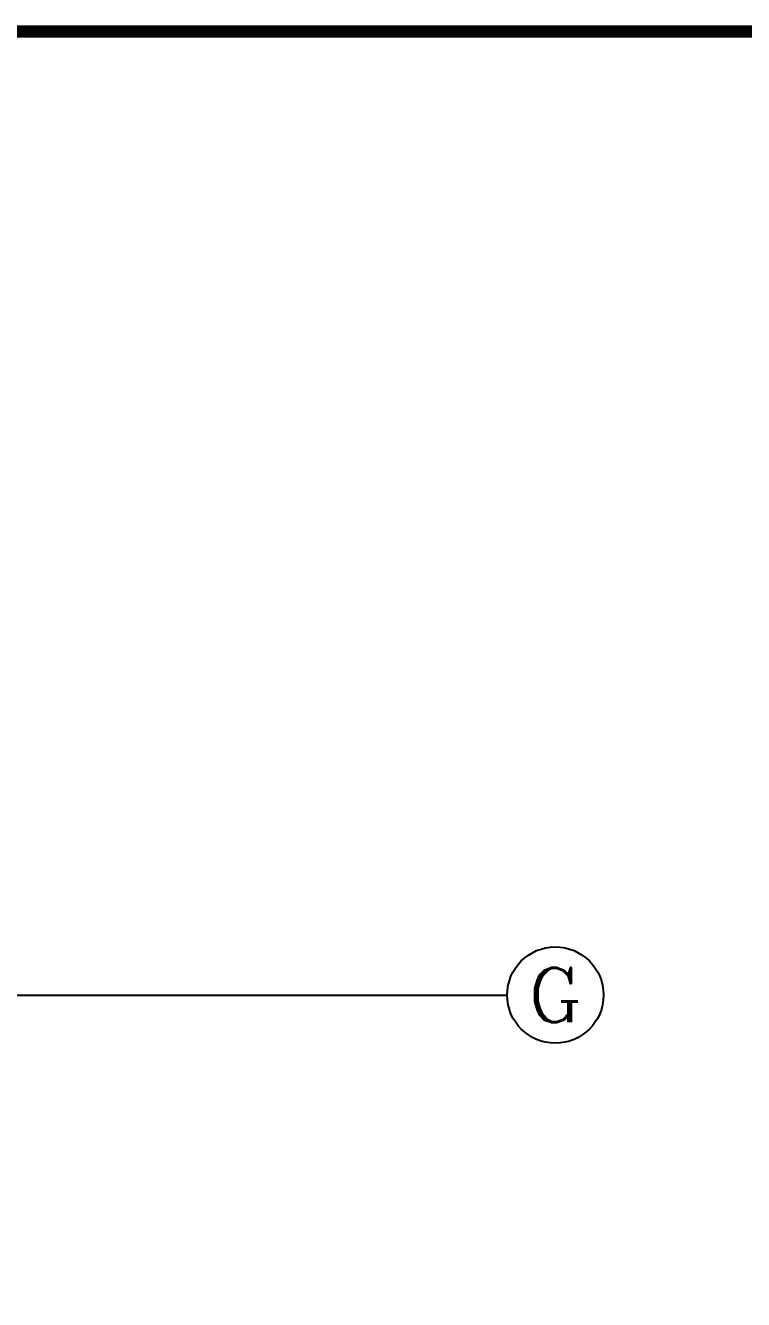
# Model space of a CAD drawing. Extents: x -266287 to 275962, y -324567 to 363765.
# Drawn here: x -95615 to -83690, y -90623 to -69467 of the extents above; entities that cross this region are included whole.
import ezdxf
from ezdxf.enums import TextEntityAlignment as Align

# ---------------------------------------------------------------- set-up
doc = ezdxf.new("R2010")
doc.units = 0
doc.header["$LTSCALE"] = 1000
doc.linetypes.add('DOTE', pattern=[2.42, 2, -0.2, 0.02, -0.2])
doc.layers.get('0').update_dxf_attribs({"linetype": 'CONTINUOUS'})
for name, color, linetype in [('AXIS', 3, 'CONTINUOUS'), ('AXIS_TEXT', 7, 'CONTINUOUS'), ('DOTE', 1, 'DOTE'), ('PUB_TITLE', 4, 'CONTINUOUS')]:
    doc.layers.add(name, color=color, linetype=linetype)
doc.styles.add('_TCH_AXIS', font='COMPLEX', dxfattribs={"bigfont": 'GBCBIG'})
doc.styles.add('COMPLEX', font='COMPLEX')

# ---------------------------------------------------------------- blocks, each defined once
blk = doc.blocks.new('_AXISO')
blk.add_circle((0, 0), 0.5)
at = {"layer": 'AXIS_TEXT', "style": 'COMPLEX', "width": 1.041667}
blk.add_attdef('A', text='', height=0.56, dxfattribs=at).set_placement((-0.25, -0.28), (0.25, -0.28), align=Align.FIT)

msp = doc.modelspace()

# ---------------------------------------------------------------- linework, layer by layer
at = {"layer": 'AXIS'}
msp.add_line((-95615.20461, -85566.69496), (-87615.20461, -85566.69496), dxfattribs=at)
at = {"layer": 'DOTE'}
msp.add_line((-202615.20461, -85566.69496), (-95615.20461, -85566.69496), dxfattribs=at)
msp.add_line((-202615.20461, -85566.69496), (-95615.20461, -85566.69496), dxfattribs=at)
msp.add_line((-202615.20461, -85566.69496), (-95615.20461, -85566.69496), dxfattribs=at)
at = {"layer": 'PUB_TITLE', "const_width": 200}
msp.add_lwpolyline([(-215364.58828, -149566.69496), (-73764.58828, -149566.69496), (-73764.58828, -69566.69496), (-215364.58828, -69566.69496)], close=True, dxfattribs=at)

# ---------------------------------------------------------------- block references
at = {"layer": 'AXIS'}
ref = msp.add_blockref('_AXISO', (-86815.20461, -85566.69496), dxfattribs=dict(at, xscale=1600, yscale=1600, zscale=1600))
ref.add_attrib('A', 'G', dxfattribs={"layer": 'AXIS_TEXT', "height": 905.09668, "style": '_TCH_AXIS', "width": 1.166667}).set_placement((-87267.75295, -86019.2433), (-86362.65627, -86019.2433), align=Align.FIT)

doc.saveas('drawing.dxf')
